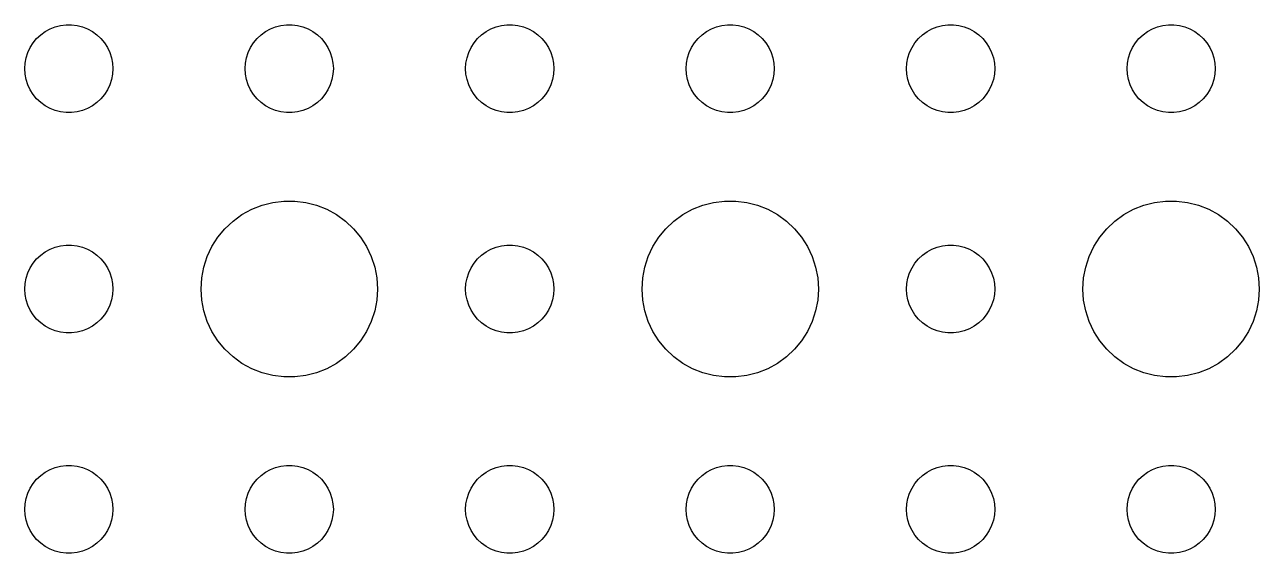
# Model space of a CAD drawing. Header units: metres. Extents: x -112 to 112, y -112 to 112.
# Drawn here: x -69 to -27, y -24 to -6 of the extents above; entities that cross this region are included whole.
import ezdxf

# ---------------------------------------------------------------- set-up
doc = ezdxf.new("R2010")
doc.units = ezdxf.units.M

msp = doc.modelspace()

# ---------------------------------------------------------------- linework, layer by layer
for p, q in [((-68.4561, -6.34422), (-68.3037, -6.23351)), ((-68.3037, -6.23351), (-68.1387, -6.14275)), ((-68.1387, -6.14275), (-67.9635, -6.07341)), ((-67.9635, -6.07341), (-67.7811, -6.02657)), ((-67.7811, -6.02657), (-67.5942, -6.00294)), ((-67.5942, -6.00294), (-67.4058, -6.00294)), ((-67.4058, -6.00294), (-67.2189, -6.02657)), ((-67.2189, -6.02657), (-67.0365, -6.07341)), ((-67.0365, -6.07341), (-66.8613, -6.14275)), ((-66.8613, -6.14275), (-66.6963, -6.23351)), ((-66.6963, -6.23351), (-66.5439, -6.34422)), ((-60.9561, -6.34422), (-60.8037, -6.23351)), ((-60.8037, -6.23351), (-60.6387, -6.14275)), ((-60.6387, -6.14275), (-60.4635, -6.07341)), ((-60.4635, -6.07341), (-60.2811, -6.02657)), ((-60.2811, -6.02657), (-60.0942, -6.00294)), ((-60.0942, -6.00294), (-59.9058, -6.00294)), ((-59.9058, -6.00294), (-59.7189, -6.02657)), ((-59.7189, -6.02657), (-59.5365, -6.07341)), ((-59.5365, -6.07341), (-59.3613, -6.14275)), ((-59.3613, -6.14275), (-59.1963, -6.23351)), ((-59.1963, -6.23351), (-59.0439, -6.34422)), ((-53.4561, -6.34422), (-53.3037, -6.23351)), ((-53.3037, -6.23351), (-53.1387, -6.14275)), ((-53.1387, -6.14275), (-52.9635, -6.07341)), ((-52.9635, -6.07341), (-52.7811, -6.02657)), ((-52.7811, -6.02657), (-52.5942, -6.00294)), ((-52.5942, -6.00294), (-52.4058, -6.00294)), ((-52.4058, -6.00294), (-52.2189, -6.02657)), ((-52.2189, -6.02657), (-52.0365, -6.07341)), ((-52.0365, -6.07341), (-51.8613, -6.14275)), ((-51.8613, -6.14275), (-51.6963, -6.23351)), ((-51.6963, -6.23351), (-51.5439, -6.34422)), ((-45.9561, -6.34422), (-45.8037, -6.23351)), ((-45.8037, -6.23351), (-45.6387, -6.14275)), ((-45.6387, -6.14275), (-45.4635, -6.07341)), ((-45.4635, -6.07341), (-45.2811, -6.02657)), ((-45.2811, -6.02657), (-45.0942, -6.00294)), ((-45.0942, -6.00294), (-44.9058, -6.00294)), ((-44.9058, -6.00294), (-44.7189, -6.02657)), ((-44.7189, -6.02657), (-44.5365, -6.07341)), ((-44.5365, -6.07341), (-44.3613, -6.14275)), ((-44.3613, -6.14275), (-44.1963, -6.23351)), ((-44.1963, -6.23351), (-44.0439, -6.34422)), ((-38.4561, -6.34422), (-38.3037, -6.23351)), ((-38.3037, -6.23351), (-38.1387, -6.14275)), ((-38.1387, -6.14275), (-37.9635, -6.07341)), ((-37.9635, -6.07341), (-37.7811, -6.02657)), ((-37.7811, -6.02657), (-37.5942, -6.00294)), ((-37.5942, -6.00294), (-37.4058, -6.00294)), ((-37.4058, -6.00294), (-37.2189, -6.02657)), ((-37.2189, -6.02657), (-37.0365, -6.07341)), ((-37.0365, -6.07341), (-36.8613, -6.14275)), ((-36.8613, -6.14275), (-36.6963, -6.23351)), ((-36.6963, -6.23351), (-36.5439, -6.34422)), ((-30.9561, -6.34422), (-30.8037, -6.23351)), ((-30.8037, -6.23351), (-30.6387, -6.14275)), ((-30.6387, -6.14275), (-30.4635, -6.07341)), ((-30.4635, -6.07341), (-30.2811, -6.02657)), ((-30.2811, -6.02657), (-30.0942, -6.00294)), ((-30.0942, -6.00294), (-29.9058, -6.00294)), ((-29.9058, -6.00294), (-29.7189, -6.02657)), ((-29.7189, -6.02657), (-29.5365, -6.07341)), ((-29.5365, -6.07341), (-29.3613, -6.14275)), ((-29.3613, -6.14275), (-29.1963, -6.23351)), ((-29.1963, -6.23351), (-29.0439, -6.34422)), ((-68.8145, -6.77736), (-68.7135, -6.61832)), ((-68.7135, -6.61832), (-68.5934, -6.47318)), ((-68.5934, -6.47318), (-68.4561, -6.34422)), ((-66.5439, -6.34422), (-66.4065, -6.47318)), ((-66.4065, -6.47318), (-66.2865, -6.61832)), ((-66.2865, -6.61832), (-66.1855, -6.77736)), ((-61.3145, -6.77736), (-61.2135, -6.61832)), ((-61.2135, -6.61832), (-61.0934, -6.47318)), ((-61.0934, -6.47318), (-60.9561, -6.34422)), ((-59.0439, -6.34422), (-58.9065, -6.47318)), ((-58.9065, -6.47318), (-58.7865, -6.61832)), ((-58.7865, -6.61832), (-58.6855, -6.77736)), ((-53.8145, -6.77736), (-53.7135, -6.61832)), ((-53.7135, -6.61832), (-53.5934, -6.47318)), ((-53.5934, -6.47318), (-53.4561, -6.34422)), ((-51.5439, -6.34422), (-51.4065, -6.47318)), ((-51.4065, -6.47318), (-51.2865, -6.61832)), ((-51.2865, -6.61832), (-51.1855, -6.77736)), ((-46.3145, -6.77736), (-46.2135, -6.61832)), ((-46.2135, -6.61832), (-46.0934, -6.47318)), ((-46.0934, -6.47318), (-45.9561, -6.34422)), ((-44.0439, -6.34422), (-43.9065, -6.47318)), ((-43.9065, -6.47318), (-43.7865, -6.61832)), ((-43.7865, -6.61832), (-43.6855, -6.77736)), ((-38.8145, -6.77736), (-38.7135, -6.61832)), ((-38.7135, -6.61832), (-38.5934, -6.47318)), ((-38.5934, -6.47318), (-38.4561, -6.34422)), ((-36.5439, -6.34422), (-36.4065, -6.47318)), ((-36.4065, -6.47318), (-36.2865, -6.61832)), ((-36.2865, -6.61832), (-36.1855, -6.77736)), ((-31.3145, -6.77736), (-31.2135, -6.61832)), ((-31.2135, -6.61832), (-31.0934, -6.47318)), ((-31.0934, -6.47318), (-30.9561, -6.34422)), ((-29.0439, -6.34422), (-28.9065, -6.47318)), ((-28.9065, -6.47318), (-28.7865, -6.61832)), ((-28.7865, -6.61832), (-28.6855, -6.77736)), ((-68.9882, -7.312), (-68.9529, -7.12695)), ((-68.9529, -7.12695), (-68.8947, -6.9478)), ((-68.8947, -6.9478), (-68.8145, -6.77736)), ((-66.1855, -6.77736), (-66.1053, -6.9478)), ((-66.1053, -6.9478), (-66.0471, -7.12695)), ((-66.0471, -7.12695), (-66.0118, -7.312)), ((-61.4882, -7.312), (-61.4529, -7.12695)), ((-61.4529, -7.12695), (-61.3947, -6.9478)), ((-61.3947, -6.9478), (-61.3145, -6.77736)), ((-58.6855, -6.77736), (-58.6053, -6.9478)), ((-58.6053, -6.9478), (-58.5471, -7.12695)), ((-58.5471, -7.12695), (-58.5118, -7.312)), ((-53.9882, -7.312), (-53.9529, -7.12695)), ((-53.9529, -7.12695), (-53.8947, -6.9478)), ((-53.8947, -6.9478), (-53.8145, -6.77736)), ((-51.1855, -6.77736), (-51.1053, -6.9478)), ((-51.1053, -6.9478), (-51.0471, -7.12695)), ((-51.0471, -7.12695), (-51.0118, -7.312)), ((-46.4882, -7.312), (-46.4529, -7.12695)), ((-46.4529, -7.12695), (-46.3947, -6.9478)), ((-46.3947, -6.9478), (-46.3145, -6.77736)), ((-43.6855, -6.77736), (-43.6053, -6.9478)), ((-43.6053, -6.9478), (-43.5471, -7.12695)), ((-43.5471, -7.12695), (-43.5118, -7.312)), ((-38.9882, -7.312), (-38.9529, -7.12695)), ((-38.9529, -7.12695), (-38.8947, -6.9478)), ((-38.8947, -6.9478), (-38.8145, -6.77736)), ((-36.1855, -6.77736), (-36.1053, -6.9478)), ((-36.1053, -6.9478), (-36.0471, -7.12695)), ((-36.0471, -7.12695), (-36.0118, -7.312)), ((-31.4882, -7.312), (-31.4529, -7.12695)), ((-31.4529, -7.12695), (-31.3947, -6.9478)), ((-31.3947, -6.9478), (-31.3145, -6.77736)), ((-28.6855, -6.77736), (-28.6053, -6.9478)), ((-28.6053, -6.9478), (-28.5471, -7.12695)), ((-28.5471, -7.12695), (-28.5118, -7.312)), ((-69, -7.5), (-68.9882, -7.312)), ((-68.9882, -7.68799), (-69, -7.5)), ((-66.0118, -7.312), (-66, -7.5)), ((-66, -7.5), (-66.0118, -7.68799)), ((-61.5, -7.5), (-61.4882, -7.312)), ((-61.4882, -7.68799), (-61.5, -7.5)), ((-58.5118, -7.312), (-58.5, -7.5)), ((-58.5, -7.5), (-58.5118, -7.68799)), ((-54, -7.5), (-53.9882, -7.312)), ((-53.9882, -7.68799), (-54, -7.5)), ((-51.0118, -7.312), (-51, -7.5)), ((-51, -7.5), (-51.0118, -7.68799)), ((-46.5, -7.5), (-46.4882, -7.312)), ((-46.4882, -7.68799), (-46.5, -7.5)), ((-43.5118, -7.312), (-43.5, -7.5)), ((-43.5, -7.5), (-43.5118, -7.68799)), ((-39, -7.5), (-38.9882, -7.312)), ((-38.9882, -7.68799), (-39, -7.5)), ((-36.0118, -7.312), (-36, -7.5)), ((-36, -7.5), (-36.0118, -7.68799)), ((-31.5, -7.5), (-31.4882, -7.312)), ((-31.4882, -7.68799), (-31.5, -7.5)), ((-28.5118, -7.312), (-28.5, -7.5)), ((-28.5, -7.5), (-28.5118, -7.68799)), ((-68.9529, -7.87303), (-68.9882, -7.68799)), ((-68.8947, -8.05219), (-68.9529, -7.87303)), ((-66.0471, -7.87303), (-66.1053, -8.05219)), ((-66.0118, -7.68799), (-66.0471, -7.87303)), ((-61.4529, -7.87303), (-61.4882, -7.68799)), ((-61.3947, -8.05219), (-61.4529, -7.87303)), ((-58.5471, -7.87303), (-58.6053, -8.05219)), ((-58.5118, -7.68799), (-58.5471, -7.87303)), ((-53.9529, -7.87303), (-53.9882, -7.68799)), ((-53.8947, -8.05219), (-53.9529, -7.87303)), ((-51.0471, -7.87303), (-51.1053, -8.05219)), ((-51.0118, -7.68799), (-51.0471, -7.87303)), ((-46.4529, -7.87303), (-46.4882, -7.68799)), ((-46.3947, -8.05219), (-46.4529, -7.87303)), ((-43.5471, -7.87303), (-43.6053, -8.05219)), ((-43.5118, -7.68799), (-43.5471, -7.87303)), ((-38.9529, -7.87303), (-38.9882, -7.68799)), ((-38.8947, -8.05219), (-38.9529, -7.87303)), ((-36.0471, -7.87303), (-36.1053, -8.05219)), ((-36.0118, -7.68799), (-36.0471, -7.87303)), ((-31.4529, -7.87303), (-31.4882, -7.68799)), ((-31.3947, -8.05219), (-31.4529, -7.87303)), ((-28.5471, -7.87303), (-28.6053, -8.05219)), ((-28.5118, -7.68799), (-28.5471, -7.87303)), ((-68.8145, -8.22263), (-68.8947, -8.05219)), ((-68.7135, -8.38167), (-68.8145, -8.22263)), ((-68.5934, -8.52681), (-68.7135, -8.38167)), ((-66.2865, -8.38167), (-66.4065, -8.52681)), ((-66.1855, -8.22263), (-66.2865, -8.38167)), ((-66.1053, -8.05219), (-66.1855, -8.22263)), ((-61.3145, -8.22263), (-61.3947, -8.05219)), ((-61.2135, -8.38167), (-61.3145, -8.22263)), ((-61.0934, -8.52681), (-61.2135, -8.38167)), ((-58.7865, -8.38167), (-58.9065, -8.52681)), ((-58.6855, -8.22263), (-58.7865, -8.38167)), ((-58.6053, -8.05219), (-58.6855, -8.22263)), ((-53.8145, -8.22263), (-53.8947, -8.05219)), ((-53.7135, -8.38167), (-53.8145, -8.22263)), ((-53.5934, -8.52681), (-53.7135, -8.38167)), ((-51.2865, -8.38167), (-51.4065, -8.52681)), ((-51.1855, -8.22263), (-51.2865, -8.38167)), ((-51.1053, -8.05219), (-51.1855, -8.22263)), ((-46.3145, -8.22263), (-46.3947, -8.05219)), ((-46.2135, -8.38167), (-46.3145, -8.22263)), ((-46.0934, -8.52681), (-46.2135, -8.38167)), ((-43.7865, -8.38167), (-43.9065, -8.52681)), ((-43.6855, -8.22263), (-43.7865, -8.38167)), ((-43.6053, -8.05219), (-43.6855, -8.22263)), ((-38.8145, -8.22263), (-38.8947, -8.05219)), ((-38.7135, -8.38167), (-38.8145, -8.22263)), ((-38.5934, -8.52681), (-38.7135, -8.38167)), ((-36.2865, -8.38167), (-36.4065, -8.52681)), ((-36.1855, -8.22263), (-36.2865, -8.38167)), ((-36.1053, -8.05219), (-36.1855, -8.22263)), ((-31.3145, -8.22263), (-31.3947, -8.05219)), ((-31.2135, -8.38167), (-31.3145, -8.22263)), ((-31.0934, -8.52681), (-31.2135, -8.38167)), ((-28.7865, -8.38167), (-28.9065, -8.52681)), ((-28.6855, -8.22263), (-28.7865, -8.38167)), ((-28.6053, -8.05219), (-28.6855, -8.22263)), ((-68.4561, -8.65576), (-68.5934, -8.52681)), ((-68.3037, -8.76648), (-68.4561, -8.65576)), ((-68.1387, -8.85724), (-68.3037, -8.76648)), ((-66.6963, -8.76648), (-66.8613, -8.85724)), ((-66.5439, -8.65576), (-66.6963, -8.76648)), ((-66.4065, -8.52681), (-66.5439, -8.65576)), ((-60.9561, -8.65576), (-61.0934, -8.52681)), ((-60.8037, -8.76648), (-60.9561, -8.65576)), ((-60.6387, -8.85724), (-60.8037, -8.76648)), ((-59.1963, -8.76648), (-59.3613, -8.85724)), ((-59.0439, -8.65576), (-59.1963, -8.76648)), ((-58.9065, -8.52681), (-59.0439, -8.65576)), ((-53.4561, -8.65576), (-53.5934, -8.52681)), ((-53.3037, -8.76648), (-53.4561, -8.65576)), ((-53.1387, -8.85724), (-53.3037, -8.76648)), ((-51.6963, -8.76648), (-51.8613, -8.85724)), ((-51.5439, -8.65576), (-51.6963, -8.76648)), ((-51.4065, -8.52681), (-51.5439, -8.65576)), ((-45.9561, -8.65576), (-46.0934, -8.52681)), ((-45.8037, -8.76648), (-45.9561, -8.65576)), ((-45.6387, -8.85724), (-45.8037, -8.76648)), ((-44.1963, -8.76648), (-44.3613, -8.85724)), ((-44.0439, -8.65576), (-44.1963, -8.76648)), ((-43.9065, -8.52681), (-44.0439, -8.65576)), ((-38.4561, -8.65576), (-38.5934, -8.52681)), ((-38.3037, -8.76648), (-38.4561, -8.65576)), ((-38.1387, -8.85724), (-38.3037, -8.76648)), ((-36.6963, -8.76648), (-36.8613, -8.85724)), ((-36.5439, -8.65576), (-36.6963, -8.76648)), ((-36.4065, -8.52681), (-36.5439, -8.65576)), ((-30.9561, -8.65576), (-31.0934, -8.52681)), ((-30.8037, -8.76648), (-30.9561, -8.65576)), ((-30.6387, -8.85724), (-30.8037, -8.76648)), ((-29.1963, -8.76648), (-29.3613, -8.85724)), ((-29.0439, -8.65576), (-29.1963, -8.76648)), ((-28.9065, -8.52681), (-29.0439, -8.65576)), ((-67.9635, -8.92657), (-68.1387, -8.85724)), ((-67.7811, -8.97342), (-67.9635, -8.92657)), ((-67.5942, -8.99704), (-67.7811, -8.97342)), ((-67.4058, -8.99704), (-67.5942, -8.99704)), ((-67.2189, -8.97342), (-67.4058, -8.99704)), ((-67.0365, -8.92657), (-67.2189, -8.97342)), ((-66.8613, -8.85724), (-67.0365, -8.92657)), ((-60.4635, -8.92657), (-60.6387, -8.85724)), ((-60.2811, -8.97342), (-60.4635, -8.92657)), ((-60.0942, -8.99704), (-60.2811, -8.97342)), ((-59.9058, -8.99704), (-60.0942, -8.99704)), ((-59.7189, -8.97342), (-59.9058, -8.99704)), ((-59.5365, -8.92657), (-59.7189, -8.97342)), ((-59.3613, -8.85724), (-59.5365, -8.92657)), ((-52.9635, -8.92657), (-53.1387, -8.85724)), ((-52.7811, -8.97342), (-52.9635, -8.92657)), ((-52.5942, -8.99704), (-52.7811, -8.97342)), ((-52.4058, -8.99704), (-52.5942, -8.99704)), ((-52.2189, -8.97342), (-52.4058, -8.99704)), ((-52.0365, -8.92657), (-52.2189, -8.97342)), ((-51.8613, -8.85724), (-52.0365, -8.92657)), ((-45.4635, -8.92657), (-45.6387, -8.85724)), ((-45.2811, -8.97342), (-45.4635, -8.92657)), ((-45.0942, -8.99704), (-45.2811, -8.97342)), ((-44.9058, -8.99704), (-45.0942, -8.99704)), ((-44.7189, -8.97342), (-44.9058, -8.99704)), ((-44.5365, -8.92657), (-44.7189, -8.97342)), ((-44.3613, -8.85724), (-44.5365, -8.92657)), ((-37.9635, -8.92657), (-38.1387, -8.85724)), ((-37.7811, -8.97342), (-37.9635, -8.92657)), ((-37.5942, -8.99704), (-37.7811, -8.97342)), ((-37.4058, -8.99704), (-37.5942, -8.99704)), ((-37.2189, -8.97342), (-37.4058, -8.99704)), ((-37.0365, -8.92657), (-37.2189, -8.97342)), ((-36.8613, -8.85724), (-37.0365, -8.92657)), ((-30.4635, -8.92657), (-30.6387, -8.85724)), ((-30.2811, -8.97342), (-30.4635, -8.92657)), ((-30.0942, -8.99704), (-30.2811, -8.97342)), ((-29.9058, -8.99704), (-30.0942, -8.99704)), ((-29.7189, -8.97342), (-29.9058, -8.99704)), ((-29.5365, -8.92657), (-29.7189, -8.97342)), ((-29.3613, -8.85724), (-29.5365, -8.92657)), ((-61.2773, -12.2855), (-60.927, -12.1468)), ((-60.927, -12.1468), (-60.5621, -12.0531)), ((-60.5621, -12.0531), (-60.1884, -12.0059)), ((-60.1884, -12.0059), (-59.8116, -12.0059)), ((-59.8116, -12.0059), (-59.4379, -12.0531)), ((-59.4379, -12.0531), (-59.0729, -12.1468)), ((-59.0729, -12.1468), (-58.7227, -12.2855)), ((-46.2773, -12.2855), (-45.927, -12.1468)), ((-45.927, -12.1468), (-45.5621, -12.0531)), ((-45.5621, -12.0531), (-45.1884, -12.0059)), ((-45.1884, -12.0059), (-44.8116, -12.0059)), ((-44.8116, -12.0059), (-44.4379, -12.0531)), ((-44.4379, -12.0531), (-44.0729, -12.1468)), ((-44.0729, -12.1468), (-43.7227, -12.2855)), ((-31.2773, -12.2855), (-30.927, -12.1468)), ((-30.927, -12.1468), (-30.5621, -12.0531)), ((-30.5621, -12.0531), (-30.1884, -12.0059)), ((-30.1884, -12.0059), (-29.8116, -12.0059)), ((-29.8116, -12.0059), (-29.4379, -12.0531)), ((-29.4379, -12.0531), (-29.0729, -12.1468)), ((-29.0729, -12.1468), (-28.7227, -12.2855)), ((-61.9123, -12.6884), (-61.6075, -12.467)), ((-61.6075, -12.467), (-61.2773, -12.2855)), ((-58.7227, -12.2855), (-58.3925, -12.467)), ((-58.3925, -12.467), (-58.0877, -12.6884)), ((-46.9123, -12.6884), (-46.6075, -12.467)), ((-46.6075, -12.467), (-46.2773, -12.2855)), ((-43.7227, -12.2855), (-43.3925, -12.467)), ((-43.3925, -12.467), (-43.0877, -12.6884)), ((-31.9123, -12.6884), (-31.6075, -12.467)), ((-31.6075, -12.467), (-31.2773, -12.2855)), ((-28.7227, -12.2855), (-28.3925, -12.467)), ((-28.3925, -12.467), (-28.0877, -12.6884)), ((-62.427, -13.2366), (-62.1869, -12.9464)), ((-62.1869, -12.9464), (-61.9123, -12.6884)), ((-58.0877, -12.6884), (-57.8131, -12.9464)), ((-57.8131, -12.9464), (-57.5729, -13.2366)), ((-47.427, -13.2366), (-47.1869, -12.9464)), ((-47.1869, -12.9464), (-46.9123, -12.6884)), ((-43.0877, -12.6884), (-42.8131, -12.9464)), ((-42.8131, -12.9464), (-42.5729, -13.2366)), ((-32.427, -13.2366), (-32.1869, -12.9464)), ((-32.1869, -12.9464), (-31.9123, -12.6884)), ((-28.0877, -12.6884), (-27.8131, -12.9464)), ((-27.8131, -12.9464), (-27.5729, -13.2366)), ((-62.6289, -13.5547), (-62.427, -13.2366)), ((-57.5729, -13.2366), (-57.3711, -13.5547)), ((-47.6289, -13.5547), (-47.427, -13.2366)), ((-42.5729, -13.2366), (-42.3711, -13.5547)), ((-32.6289, -13.5547), (-32.427, -13.2366)), ((-27.5729, -13.2366), (-27.3711, -13.5547)), ((-68.5934, -13.9732), (-68.4561, -13.8442)), ((-68.4561, -13.8442), (-68.3037, -13.7335)), ((-68.3037, -13.7335), (-68.1387, -13.6427)), ((-68.1387, -13.6427), (-67.9635, -13.5734)), ((-67.9635, -13.5734), (-67.7811, -13.5266)), ((-67.7811, -13.5266), (-67.5942, -13.5029)), ((-67.5942, -13.5029), (-67.4058, -13.5029)), ((-67.4058, -13.5029), (-67.2189, -13.5266)), ((-67.2189, -13.5266), (-67.0365, -13.5734)), ((-67.0365, -13.5734), (-66.8613, -13.6427)), ((-66.8613, -13.6427), (-66.6963, -13.7335)), ((-66.6963, -13.7335), (-66.5439, -13.8442)), ((-66.5439, -13.8442), (-66.4065, -13.9732)), ((-62.7893, -13.8956), (-62.6289, -13.5547)), ((-57.3711, -13.5547), (-57.2107, -13.8956)), ((-53.5934, -13.9732), (-53.4561, -13.8442)), ((-53.4561, -13.8442), (-53.3037, -13.7335)), ((-53.3037, -13.7335), (-53.1387, -13.6427)), ((-53.1387, -13.6427), (-52.9635, -13.5734)), ((-52.9635, -13.5734), (-52.7811, -13.5266)), ((-52.7811, -13.5266), (-52.5942, -13.5029)), ((-52.5942, -13.5029), (-52.4058, -13.5029)), ((-52.4058, -13.5029), (-52.2189, -13.5266)), ((-52.2189, -13.5266), (-52.0365, -13.5734)), ((-52.0365, -13.5734), (-51.8613, -13.6427)), ((-51.8613, -13.6427), (-51.6963, -13.7335)), ((-51.6963, -13.7335), (-51.5439, -13.8442)), ((-51.5439, -13.8442), (-51.4065, -13.9732)), ((-47.7893, -13.8956), (-47.6289, -13.5547)), ((-42.3711, -13.5547), (-42.2107, -13.8956)), ((-38.5934, -13.9732), (-38.4561, -13.8442)), ((-38.4561, -13.8442), (-38.3037, -13.7335)), ((-38.3037, -13.7335), (-38.1387, -13.6427)), ((-38.1387, -13.6427), (-37.9635, -13.5734)), ((-37.9635, -13.5734), (-37.7811, -13.5266)), ((-37.7811, -13.5266), (-37.5942, -13.5029)), ((-37.5942, -13.5029), (-37.4058, -13.5029)), ((-37.4058, -13.5029), (-37.2189, -13.5266)), ((-37.2189, -13.5266), (-37.0365, -13.5734)), ((-37.0365, -13.5734), (-36.8613, -13.6427)), ((-36.8613, -13.6427), (-36.6963, -13.7335)), ((-36.6963, -13.7335), (-36.5439, -13.8442)), ((-36.5439, -13.8442), (-36.4065, -13.9732)), ((-32.7893, -13.8956), (-32.6289, -13.5547)), ((-27.3711, -13.5547), (-27.2107, -13.8956)), ((-68.8947, -14.4478), (-68.8145, -14.2774)), ((-68.8145, -14.2774), (-68.7135, -14.1183)), ((-68.7135, -14.1183), (-68.5934, -13.9732)), ((-66.4065, -13.9732), (-66.2865, -14.1183)), ((-66.2865, -14.1183), (-66.1855, -14.2774)), ((-66.1855, -14.2774), (-66.1053, -14.4478)), ((-62.9763, -14.624), (-62.9057, -14.2539)), ((-62.9057, -14.2539), (-62.7893, -13.8956)), ((-57.2107, -13.8956), (-57.0942, -14.2539)), ((-57.0942, -14.2539), (-57.0237, -14.624)), ((-53.8947, -14.4478), (-53.8145, -14.2774)), ((-53.8145, -14.2774), (-53.7135, -14.1183)), ((-53.7135, -14.1183), (-53.5934, -13.9732)), ((-51.4065, -13.9732), (-51.2865, -14.1183)), ((-51.2865, -14.1183), (-51.1855, -14.2774)), ((-51.1855, -14.2774), (-51.1053, -14.4478)), ((-47.9763, -14.624), (-47.9057, -14.2539)), ((-47.9057, -14.2539), (-47.7893, -13.8956)), ((-42.2107, -13.8956), (-42.0942, -14.2539)), ((-42.0942, -14.2539), (-42.0237, -14.624)), ((-38.8947, -14.4478), (-38.8145, -14.2774)), ((-38.8145, -14.2774), (-38.7135, -14.1183)), ((-38.7135, -14.1183), (-38.5934, -13.9732)), ((-36.4065, -13.9732), (-36.2865, -14.1183)), ((-36.2865, -14.1183), (-36.1855, -14.2774)), ((-36.1855, -14.2774), (-36.1053, -14.4478)), ((-32.9763, -14.624), (-32.9057, -14.2539)), ((-32.9057, -14.2539), (-32.7893, -13.8956)), ((-27.2107, -13.8956), (-27.0942, -14.2539)), ((-27.0942, -14.2539), (-27.0237, -14.624)), ((-68.9882, -14.812), (-68.9529, -14.627)), ((-68.9529, -14.627), (-68.8947, -14.4478)), ((-66.1053, -14.4478), (-66.0471, -14.627)), ((-66.0471, -14.627), (-66.0118, -14.812)), ((-63, -15), (-62.9763, -14.624)), ((-57.0237, -14.624), (-57, -15)), ((-53.9882, -14.812), (-53.9529, -14.627)), ((-53.9529, -14.627), (-53.8947, -14.4478)), ((-51.1053, -14.4478), (-51.0471, -14.627)), ((-51.0471, -14.627), (-51.0118, -14.812)), ((-48, -15), (-47.9763, -14.624)), ((-42.0237, -14.624), (-42, -15)), ((-38.9882, -14.812), (-38.9529, -14.627)), ((-38.9529, -14.627), (-38.8947, -14.4478)), ((-36.1053, -14.4478), (-36.0471, -14.627)), ((-36.0471, -14.627), (-36.0118, -14.812)), ((-33, -15), (-32.9763, -14.624)), ((-27.0237, -14.624), (-27, -15)), ((-69, -15), (-68.9882, -14.812)), ((-68.9882, -15.188), (-69, -15)), ((-66.0118, -14.812), (-66, -15)), ((-66, -15), (-66.0118, -15.188)), ((-62.9763, -15.376), (-63, -15)), ((-57, -15), (-57.0237, -15.376)), ((-54, -15), (-53.9882, -14.812)), ((-53.9882, -15.188), (-54, -15)), ((-51.0118, -14.812), (-51, -15)), ((-51, -15), (-51.0118, -15.188)), ((-47.9763, -15.376), (-48, -15)), ((-42, -15), (-42.0237, -15.376)), ((-39, -15), (-38.9882, -14.812)), ((-38.9882, -15.188), (-39, -15)), ((-36.0118, -14.812), (-36, -15)), ((-36, -15), (-36.0118, -15.188)), ((-32.9763, -15.376), (-33, -15)), ((-27, -15), (-27.0237, -15.376)), ((-68.9529, -15.373), (-68.9882, -15.188)), ((-68.8947, -15.5522), (-68.9529, -15.373)), ((-66.0471, -15.373), (-66.1053, -15.5522)), ((-66.0118, -15.188), (-66.0471, -15.373)), ((-62.9057, -15.7461), (-62.9763, -15.376)), ((-57.0237, -15.376), (-57.0942, -15.7461)), ((-53.9529, -15.373), (-53.9882, -15.188)), ((-53.8947, -15.5522), (-53.9529, -15.373)), ((-51.0471, -15.373), (-51.1053, -15.5522)), ((-51.0118, -15.188), (-51.0471, -15.373)), ((-47.9057, -15.7461), (-47.9763, -15.376)), ((-42.0237, -15.376), (-42.0942, -15.7461)), ((-38.9529, -15.373), (-38.9882, -15.188)), ((-38.8947, -15.5522), (-38.9529, -15.373)), ((-36.0471, -15.373), (-36.1053, -15.5522)), ((-36.0118, -15.188), (-36.0471, -15.373)), ((-32.9057, -15.7461), (-32.9763, -15.376)), ((-27.0237, -15.376), (-27.0942, -15.7461)), ((-68.8145, -15.7226), (-68.8947, -15.5522)), ((-68.7135, -15.8817), (-68.8145, -15.7226)), ((-68.5934, -16.0268), (-68.7135, -15.8817)), ((-66.2865, -15.8817), (-66.4065, -16.0268)), ((-66.1855, -15.7226), (-66.2865, -15.8817)), ((-66.1053, -15.5522), (-66.1855, -15.7226)), ((-62.7893, -16.1044), (-62.9057, -15.7461)), ((-57.0942, -15.7461), (-57.2107, -16.1044)), ((-53.8145, -15.7226), (-53.8947, -15.5522)), ((-53.7135, -15.8817), (-53.8145, -15.7226)), ((-53.5934, -16.0268), (-53.7135, -15.8817)), ((-51.2865, -15.8817), (-51.4065, -16.0268)), ((-51.1855, -15.7226), (-51.2865, -15.8817)), ((-51.1053, -15.5522), (-51.1855, -15.7226)), ((-47.7893, -16.1044), (-47.9057, -15.7461)), ((-42.0942, -15.7461), (-42.2107, -16.1044)), ((-38.8145, -15.7226), (-38.8947, -15.5522)), ((-38.7135, -15.8817), (-38.8145, -15.7226)), ((-38.5934, -16.0268), (-38.7135, -15.8817)), ((-36.2865, -15.8817), (-36.4065, -16.0268)), ((-36.1855, -15.7226), (-36.2865, -15.8817)), ((-36.1053, -15.5522), (-36.1855, -15.7226)), ((-32.7893, -16.1044), (-32.9057, -15.7461)), ((-27.0942, -15.7461), (-27.2107, -16.1044)), ((-68.4561, -16.1558), (-68.5934, -16.0268)), ((-68.3037, -16.2665), (-68.4561, -16.1558)), ((-68.1387, -16.3572), (-68.3037, -16.2665)), ((-67.9635, -16.4266), (-68.1387, -16.3572)), ((-66.8613, -16.3572), (-67.0365, -16.4266)), ((-66.6963, -16.2665), (-66.8613, -16.3572)), ((-66.5439, -16.1558), (-66.6963, -16.2665)), ((-66.4065, -16.0268), (-66.5439, -16.1558)), ((-62.6289, -16.4453), (-62.7893, -16.1044)), ((-57.2107, -16.1044), (-57.3711, -16.4453)), ((-53.4561, -16.1558), (-53.5934, -16.0268)), ((-53.3037, -16.2665), (-53.4561, -16.1558)), ((-53.1387, -16.3572), (-53.3037, -16.2665)), ((-52.9635, -16.4266), (-53.1387, -16.3572)), ((-51.8613, -16.3572), (-52.0365, -16.4266)), ((-51.6963, -16.2665), (-51.8613, -16.3572)), ((-51.5439, -16.1558), (-51.6963, -16.2665)), ((-51.4065, -16.0268), (-51.5439, -16.1558)), ((-47.6289, -16.4453), (-47.7893, -16.1044)), ((-42.2107, -16.1044), (-42.3711, -16.4453)), ((-38.4561, -16.1558), (-38.5934, -16.0268)), ((-38.3037, -16.2665), (-38.4561, -16.1558)), ((-38.1387, -16.3572), (-38.3037, -16.2665)), ((-37.9635, -16.4266), (-38.1387, -16.3572)), ((-36.8613, -16.3572), (-37.0365, -16.4266)), ((-36.6963, -16.2665), (-36.8613, -16.3572)), ((-36.5439, -16.1558), (-36.6963, -16.2665)), ((-36.4065, -16.0268), (-36.5439, -16.1558)), ((-32.6289, -16.4453), (-32.7893, -16.1044)), ((-27.2107, -16.1044), (-27.3711, -16.4453)), ((-67.7811, -16.4734), (-67.9635, -16.4266)), ((-67.5942, -16.497), (-67.7811, -16.4734)), ((-67.4058, -16.497), (-67.5942, -16.497)), ((-67.2189, -16.4734), (-67.4058, -16.497)), ((-67.0365, -16.4266), (-67.2189, -16.4734)), ((-62.427, -16.7634), (-62.6289, -16.4453)), ((-62.1869, -17.0536), (-62.427, -16.7634)), ((-57.5729, -16.7634), (-57.8131, -17.0536)), ((-57.3711, -16.4453), (-57.5729, -16.7634)), ((-52.7811, -16.4734), (-52.9635, -16.4266)), ((-52.5942, -16.497), (-52.7811, -16.4734)), ((-52.4058, -16.497), (-52.5942, -16.497)), ((-52.2189, -16.4734), (-52.4058, -16.497)), ((-52.0365, -16.4266), (-52.2189, -16.4734)), ((-47.427, -16.7634), (-47.6289, -16.4453)), ((-47.1869, -17.0536), (-47.427, -16.7634)), ((-42.5729, -16.7634), (-42.8131, -17.0536)), ((-42.3711, -16.4453), (-42.5729, -16.7634)), ((-37.7811, -16.4734), (-37.9635, -16.4266)), ((-37.5942, -16.497), (-37.7811, -16.4734)), ((-37.4058, -16.497), (-37.5942, -16.497)), ((-37.2189, -16.4734), (-37.4058, -16.497)), ((-37.0365, -16.4266), (-37.2189, -16.4734)), ((-32.427, -16.7634), (-32.6289, -16.4453)), ((-32.1869, -17.0536), (-32.427, -16.7634)), ((-27.5729, -16.7634), (-27.8131, -17.0536)), ((-27.3711, -16.4453), (-27.5729, -16.7634)), ((-61.9123, -17.3115), (-62.1869, -17.0536)), ((-57.8131, -17.0536), (-58.0877, -17.3115)), ((-46.9123, -17.3115), (-47.1869, -17.0536)), ((-42.8131, -17.0536), (-43.0877, -17.3115)), ((-31.9123, -17.3115), (-32.1869, -17.0536)), ((-27.8131, -17.0536), (-28.0877, -17.3115)), ((-61.6075, -17.533), (-61.9123, -17.3115)), ((-61.2773, -17.7145), (-61.6075, -17.533)), ((-58.3925, -17.533), (-58.7227, -17.7145)), ((-58.0877, -17.3115), (-58.3925, -17.533)), ((-46.6075, -17.533), (-46.9123, -17.3115)), ((-46.2773, -17.7145), (-46.6075, -17.533)), ((-43.3925, -17.533), (-43.7227, -17.7145)), ((-43.0877, -17.3115), (-43.3925, -17.533)), ((-31.6075, -17.533), (-31.9123, -17.3115)), ((-31.2773, -17.7145), (-31.6075, -17.533)), ((-28.3925, -17.533), (-28.7227, -17.7145)), ((-28.0877, -17.3115), (-28.3925, -17.533)), ((-60.927, -17.8532), (-61.2773, -17.7145)), ((-60.5621, -17.9469), (-60.927, -17.8532)), ((-60.1884, -17.9941), (-60.5621, -17.9469)), ((-59.8116, -17.9941), (-60.1884, -17.9941)), ((-59.4379, -17.9469), (-59.8116, -17.9941)), ((-59.0729, -17.8532), (-59.4379, -17.9469)), ((-58.7227, -17.7145), (-59.0729, -17.8532)), ((-45.927, -17.8532), (-46.2773, -17.7145)), ((-45.5621, -17.9469), (-45.927, -17.8532)), ((-45.1884, -17.9941), (-45.5621, -17.9469)), ((-44.8116, -17.9941), (-45.1884, -17.9941)), ((-44.4379, -17.9469), (-44.8116, -17.9941)), ((-44.0729, -17.8532), (-44.4379, -17.9469)), ((-43.7227, -17.7145), (-44.0729, -17.8532)), ((-30.927, -17.8532), (-31.2773, -17.7145)), ((-30.5621, -17.9469), (-30.927, -17.8532)), ((-30.1884, -17.9941), (-30.5621, -17.9469)), ((-29.8116, -17.9941), (-30.1884, -17.9941)), ((-29.4379, -17.9469), (-29.8116, -17.9941)), ((-29.0729, -17.8532), (-29.4379, -17.9469)), ((-28.7227, -17.7145), (-29.0729, -17.8532)), ((-68.5934, -21.4732), (-68.4561, -21.3442)), ((-68.4561, -21.3442), (-68.3037, -21.2335)), ((-68.3037, -21.2335), (-68.1387, -21.1427)), ((-68.1387, -21.1427), (-67.9635, -21.0734)), ((-67.9635, -21.0734), (-67.7811, -21.0266)), ((-67.7811, -21.0266), (-67.5942, -21.003)), ((-67.5942, -21.003), (-67.4058, -21.003)), ((-67.4058, -21.003), (-67.2189, -21.0266)), ((-67.2189, -21.0266), (-67.0365, -21.0734)), ((-67.0365, -21.0734), (-66.8613, -21.1427)), ((-66.8613, -21.1427), (-66.6963, -21.2335)), ((-66.6963, -21.2335), (-66.5439, -21.3442)), ((-66.5439, -21.3442), (-66.4065, -21.4732)), ((-61.0934, -21.4732), (-60.9561, -21.3442)), ((-60.9561, -21.3442), (-60.8037, -21.2335)), ((-60.8037, -21.2335), (-60.6387, -21.1427)), ((-60.6387, -21.1427), (-60.4635, -21.0734)), ((-60.4635, -21.0734), (-60.2811, -21.0266)), ((-60.2811, -21.0266), (-60.0942, -21.003)), ((-60.0942, -21.003), (-59.9058, -21.003)), ((-59.9058, -21.003), (-59.7189, -21.0266)), ((-59.7189, -21.0266), (-59.5365, -21.0734)), ((-59.5365, -21.0734), (-59.3613, -21.1427)), ((-59.3613, -21.1427), (-59.1963, -21.2335)), ((-59.1963, -21.2335), (-59.0439, -21.3442)), ((-59.0439, -21.3442), (-58.9065, -21.4732)), ((-53.5934, -21.4732), (-53.4561, -21.3442)), ((-53.4561, -21.3442), (-53.3037, -21.2335)), ((-53.3037, -21.2335), (-53.1387, -21.1427)), ((-53.1387, -21.1427), (-52.9635, -21.0734)), ((-52.9635, -21.0734), (-52.7811, -21.0266)), ((-52.7811, -21.0266), (-52.5942, -21.003)), ((-52.5942, -21.003), (-52.4058, -21.003)), ((-52.4058, -21.003), (-52.2189, -21.0266)), ((-52.2189, -21.0266), (-52.0365, -21.0734)), ((-52.0365, -21.0734), (-51.8613, -21.1427)), ((-51.8613, -21.1427), (-51.6963, -21.2335)), ((-51.6963, -21.2335), (-51.5439, -21.3442)), ((-51.5439, -21.3442), (-51.4065, -21.4732)), ((-46.0934, -21.4732), (-45.9561, -21.3442)), ((-45.9561, -21.3442), (-45.8037, -21.2335)), ((-45.8037, -21.2335), (-45.6387, -21.1427)), ((-45.6387, -21.1427), (-45.4635, -21.0734)), ((-45.4635, -21.0734), (-45.2811, -21.0266)), ((-45.2811, -21.0266), (-45.0942, -21.003)), ((-45.0942, -21.003), (-44.9058, -21.003)), ((-44.9058, -21.003), (-44.7189, -21.0266)), ((-44.7189, -21.0266), (-44.5365, -21.0734)), ((-44.5365, -21.0734), (-44.3613, -21.1427)), ((-44.3613, -21.1427), (-44.1963, -21.2335)), ((-44.1963, -21.2335), (-44.0439, -21.3442)), ((-44.0439, -21.3442), (-43.9065, -21.4732)), ((-38.5934, -21.4732), (-38.4561, -21.3442)), ((-38.4561, -21.3442), (-38.3037, -21.2335)), ((-38.3037, -21.2335), (-38.1387, -21.1427)), ((-38.1387, -21.1427), (-37.9635, -21.0734)), ((-37.9635, -21.0734), (-37.7811, -21.0266)), ((-37.7811, -21.0266), (-37.5942, -21.003)), ((-37.5942, -21.003), (-37.4058, -21.003)), ((-37.4058, -21.003), (-37.2189, -21.0266)), ((-37.2189, -21.0266), (-37.0365, -21.0734)), ((-37.0365, -21.0734), (-36.8613, -21.1427)), ((-36.8613, -21.1427), (-36.6963, -21.2335)), ((-36.6963, -21.2335), (-36.5439, -21.3442)), ((-36.5439, -21.3442), (-36.4065, -21.4732)), ((-31.0934, -21.4732), (-30.9561, -21.3442)), ((-30.9561, -21.3442), (-30.8037, -21.2335)), ((-30.8037, -21.2335), (-30.6387, -21.1427)), ((-30.6387, -21.1427), (-30.4635, -21.0734)), ((-30.4635, -21.0734), (-30.2811, -21.0266)), ((-30.2811, -21.0266), (-30.0942, -21.003)), ((-30.0942, -21.003), (-29.9058, -21.003)), ((-29.9058, -21.003), (-29.7189, -21.0266)), ((-29.7189, -21.0266), (-29.5365, -21.0734)), ((-29.5365, -21.0734), (-29.3613, -21.1427)), ((-29.3613, -21.1427), (-29.1963, -21.2335)), ((-29.1963, -21.2335), (-29.0439, -21.3442)), ((-29.0439, -21.3442), (-28.9065, -21.4732)), ((-68.8947, -21.9478), (-68.8145, -21.7774)), ((-68.8145, -21.7774), (-68.7135, -21.6183)), ((-68.7135, -21.6183), (-68.5934, -21.4732)), ((-66.4065, -21.4732), (-66.2865, -21.6183)), ((-66.2865, -21.6183), (-66.1855, -21.7774)), ((-66.1855, -21.7774), (-66.1053, -21.9478)), ((-61.3947, -21.9478), (-61.3145, -21.7774)), ((-61.3145, -21.7774), (-61.2135, -21.6183)), ((-61.2135, -21.6183), (-61.0934, -21.4732)), ((-58.9065, -21.4732), (-58.7865, -21.6183)), ((-58.7865, -21.6183), (-58.6855, -21.7774)), ((-58.6855, -21.7774), (-58.6053, -21.9478)), ((-53.8947, -21.9478), (-53.8145, -21.7774)), ((-53.8145, -21.7774), (-53.7135, -21.6183)), ((-53.7135, -21.6183), (-53.5934, -21.4732)), ((-51.4065, -21.4732), (-51.2865, -21.6183)), ((-51.2865, -21.6183), (-51.1855, -21.7774)), ((-51.1855, -21.7774), (-51.1053, -21.9478)), ((-46.3947, -21.9478), (-46.3145, -21.7774)), ((-46.3145, -21.7774), (-46.2135, -21.6183)), ((-46.2135, -21.6183), (-46.0934, -21.4732)), ((-43.9065, -21.4732), (-43.7865, -21.6183)), ((-43.7865, -21.6183), (-43.6855, -21.7774)), ((-43.6855, -21.7774), (-43.6053, -21.9478)), ((-38.8947, -21.9478), (-38.8145, -21.7774)), ((-38.8145, -21.7774), (-38.7135, -21.6183)), ((-38.7135, -21.6183), (-38.5934, -21.4732)), ((-36.4065, -21.4732), (-36.2865, -21.6183)), ((-36.2865, -21.6183), (-36.1855, -21.7774)), ((-36.1855, -21.7774), (-36.1053, -21.9478)), ((-31.3947, -21.9478), (-31.3145, -21.7774)), ((-31.3145, -21.7774), (-31.2135, -21.6183)), ((-31.2135, -21.6183), (-31.0934, -21.4732)), ((-28.9065, -21.4732), (-28.7865, -21.6183)), ((-28.7865, -21.6183), (-28.6855, -21.7774)), ((-28.6855, -21.7774), (-28.6053, -21.9478)), ((-68.9882, -22.312), (-68.9529, -22.127)), ((-68.9529, -22.127), (-68.8947, -21.9478)), ((-66.1053, -21.9478), (-66.0471, -22.127)), ((-66.0471, -22.127), (-66.0118, -22.312)), ((-61.4882, -22.312), (-61.4529, -22.127)), ((-61.4529, -22.127), (-61.3947, -21.9478)), ((-58.6053, -21.9478), (-58.5471, -22.127)), ((-58.5471, -22.127), (-58.5118, -22.312)), ((-53.9882, -22.312), (-53.9529, -22.127)), ((-53.9529, -22.127), (-53.8947, -21.9478)), ((-51.1053, -21.9478), (-51.0471, -22.127)), ((-51.0471, -22.127), (-51.0118, -22.312)), ((-46.4882, -22.312), (-46.4529, -22.127)), ((-46.4529, -22.127), (-46.3947, -21.9478)), ((-43.6053, -21.9478), (-43.5471, -22.127)), ((-43.5471, -22.127), (-43.5118, -22.312)), ((-38.9882, -22.312), (-38.9529, -22.127)), ((-38.9529, -22.127), (-38.8947, -21.9478)), ((-36.1053, -21.9478), (-36.0471, -22.127)), ((-36.0471, -22.127), (-36.0118, -22.312)), ((-31.4882, -22.312), (-31.4529, -22.127)), ((-31.4529, -22.127), (-31.3947, -21.9478)), ((-28.6053, -21.9478), (-28.5471, -22.127)), ((-28.5471, -22.127), (-28.5118, -22.312)), ((-69, -22.5), (-68.9882, -22.312)), ((-68.9882, -22.688), (-69, -22.5)), ((-66.0118, -22.312), (-66, -22.5)), ((-66, -22.5), (-66.0118, -22.688)), ((-61.5, -22.5), (-61.4882, -22.312)), ((-61.4882, -22.688), (-61.5, -22.5)), ((-58.5118, -22.312), (-58.5, -22.5)), ((-58.5, -22.5), (-58.5118, -22.688)), ((-54, -22.5), (-53.9882, -22.312)), ((-53.9882, -22.688), (-54, -22.5)), ((-51.0118, -22.312), (-51, -22.5)), ((-51, -22.5), (-51.0118, -22.688)), ((-46.5, -22.5), (-46.4882, -22.312)), ((-46.4882, -22.688), (-46.5, -22.5)), ((-43.5118, -22.312), (-43.5, -22.5)), ((-43.5, -22.5), (-43.5118, -22.688)), ((-39, -22.5), (-38.9882, -22.312)), ((-38.9882, -22.688), (-39, -22.5)), ((-36.0118, -22.312), (-36, -22.5)), ((-36, -22.5), (-36.0118, -22.688)), ((-31.5, -22.5), (-31.4882, -22.312)), ((-31.4882, -22.688), (-31.5, -22.5)), ((-28.5118, -22.312), (-28.5, -22.5)), ((-28.5, -22.5), (-28.5118, -22.688)), ((-68.9529, -22.873), (-68.9882, -22.688)), ((-68.8947, -23.0522), (-68.9529, -22.873)), ((-68.8145, -23.2226), (-68.8947, -23.0522)), ((-66.1053, -23.0522), (-66.1855, -23.2226)), ((-66.0471, -22.873), (-66.1053, -23.0522)), ((-66.0118, -22.688), (-66.0471, -22.873)), ((-61.4529, -22.873), (-61.4882, -22.688)), ((-61.3947, -23.0522), (-61.4529, -22.873)), ((-61.3145, -23.2226), (-61.3947, -23.0522)), ((-58.6053, -23.0522), (-58.6855, -23.2226)), ((-58.5471, -22.873), (-58.6053, -23.0522)), ((-58.5118, -22.688), (-58.5471, -22.873)), ((-53.9529, -22.873), (-53.9882, -22.688)), ((-53.8947, -23.0522), (-53.9529, -22.873)), ((-53.8145, -23.2226), (-53.8947, -23.0522)), ((-51.1053, -23.0522), (-51.1855, -23.2226)), ((-51.0471, -22.873), (-51.1053, -23.0522)), ((-51.0118, -22.688), (-51.0471, -22.873)), ((-46.4529, -22.873), (-46.4882, -22.688)), ((-46.3947, -23.0522), (-46.4529, -22.873)), ((-46.3145, -23.2226), (-46.3947, -23.0522)), ((-43.6053, -23.0522), (-43.6855, -23.2226)), ((-43.5471, -22.873), (-43.6053, -23.0522)), ((-43.5118, -22.688), (-43.5471, -22.873)), ((-38.9529, -22.873), (-38.9882, -22.688)), ((-38.8947, -23.0522), (-38.9529, -22.873)), ((-38.8145, -23.2226), (-38.8947, -23.0522)), ((-36.1053, -23.0522), (-36.1855, -23.2226)), ((-36.0471, -22.873), (-36.1053, -23.0522)), ((-36.0118, -22.688), (-36.0471, -22.873)), ((-31.4529, -22.873), (-31.4882, -22.688)), ((-31.3947, -23.0522), (-31.4529, -22.873)), ((-31.3145, -23.2226), (-31.3947, -23.0522)), ((-28.6053, -23.0522), (-28.6855, -23.2226)), ((-28.5471, -22.873), (-28.6053, -23.0522)), ((-28.5118, -22.688), (-28.5471, -22.873)), ((-68.7135, -23.3817), (-68.8145, -23.2226)), ((-68.5934, -23.5268), (-68.7135, -23.3817)), ((-66.2865, -23.3817), (-66.4065, -23.5268)), ((-66.1855, -23.2226), (-66.2865, -23.3817)), ((-61.2135, -23.3817), (-61.3145, -23.2226)), ((-61.0934, -23.5268), (-61.2135, -23.3817)), ((-58.7865, -23.3817), (-58.9065, -23.5268)), ((-58.6855, -23.2226), (-58.7865, -23.3817)), ((-53.7135, -23.3817), (-53.8145, -23.2226)), ((-53.5934, -23.5268), (-53.7135, -23.3817)), ((-51.2865, -23.3817), (-51.4065, -23.5268)), ((-51.1855, -23.2226), (-51.2865, -23.3817)), ((-46.2135, -23.3817), (-46.3145, -23.2226)), ((-46.0934, -23.5268), (-46.2135, -23.3817)), ((-43.7865, -23.3817), (-43.9065, -23.5268)), ((-43.6855, -23.2226), (-43.7865, -23.3817)), ((-38.7135, -23.3817), (-38.8145, -23.2226)), ((-38.5934, -23.5268), (-38.7135, -23.3817)), ((-36.2865, -23.3817), (-36.4065, -23.5268)), ((-36.1855, -23.2226), (-36.2865, -23.3817)), ((-31.2135, -23.3817), (-31.3145, -23.2226)), ((-31.0934, -23.5268), (-31.2135, -23.3817)), ((-28.7865, -23.3817), (-28.9065, -23.5268)), ((-28.6855, -23.2226), (-28.7865, -23.3817)), ((-68.4561, -23.6558), (-68.5934, -23.5268)), ((-68.3037, -23.7665), (-68.4561, -23.6558)), ((-68.1387, -23.8572), (-68.3037, -23.7665)), ((-67.9635, -23.9266), (-68.1387, -23.8572)), ((-67.7811, -23.9734), (-67.9635, -23.9266)), ((-67.0365, -23.9266), (-67.2189, -23.9734)), ((-66.8613, -23.8572), (-67.0365, -23.9266)), ((-66.6963, -23.7665), (-66.8613, -23.8572)), ((-66.5439, -23.6558), (-66.6963, -23.7665)), ((-66.4065, -23.5268), (-66.5439, -23.6558)), ((-60.9561, -23.6558), (-61.0934, -23.5268)), ((-60.8037, -23.7665), (-60.9561, -23.6558)), ((-60.6387, -23.8572), (-60.8037, -23.7665)), ((-60.4635, -23.9266), (-60.6387, -23.8572)), ((-60.2811, -23.9734), (-60.4635, -23.9266)), ((-59.5365, -23.9266), (-59.7189, -23.9734)), ((-59.3613, -23.8572), (-59.5365, -23.9266)), ((-59.1963, -23.7665), (-59.3613, -23.8572)), ((-59.0439, -23.6558), (-59.1963, -23.7665)), ((-58.9065, -23.5268), (-59.0439, -23.6558)), ((-53.4561, -23.6558), (-53.5934, -23.5268)), ((-53.3037, -23.7665), (-53.4561, -23.6558)), ((-53.1387, -23.8572), (-53.3037, -23.7665)), ((-52.9635, -23.9266), (-53.1387, -23.8572)), ((-52.7811, -23.9734), (-52.9635, -23.9266)), ((-52.0365, -23.9266), (-52.2189, -23.9734)), ((-51.8613, -23.8572), (-52.0365, -23.9266)), ((-51.6963, -23.7665), (-51.8613, -23.8572)), ((-51.5439, -23.6558), (-51.6963, -23.7665)), ((-51.4065, -23.5268), (-51.5439, -23.6558)), ((-45.9561, -23.6558), (-46.0934, -23.5268)), ((-45.8037, -23.7665), (-45.9561, -23.6558)), ((-45.6387, -23.8572), (-45.8037, -23.7665)), ((-45.4635, -23.9266), (-45.6387, -23.8572)), ((-45.2811, -23.9734), (-45.4635, -23.9266)), ((-44.5365, -23.9266), (-44.7189, -23.9734)), ((-44.3613, -23.8572), (-44.5365, -23.9266)), ((-44.1963, -23.7665), (-44.3613, -23.8572)), ((-44.0439, -23.6558), (-44.1963, -23.7665)), ((-43.9065, -23.5268), (-44.0439, -23.6558)), ((-38.4561, -23.6558), (-38.5934, -23.5268)), ((-38.3037, -23.7665), (-38.4561, -23.6558)), ((-38.1387, -23.8572), (-38.3037, -23.7665)), ((-37.9635, -23.9266), (-38.1387, -23.8572)), ((-37.7811, -23.9734), (-37.9635, -23.9266)), ((-37.0365, -23.9266), (-37.2189, -23.9734)), ((-36.8613, -23.8572), (-37.0365, -23.9266)), ((-36.6963, -23.7665), (-36.8613, -23.8572)), ((-36.5439, -23.6558), (-36.6963, -23.7665)), ((-36.4065, -23.5268), (-36.5439, -23.6558)), ((-30.9561, -23.6558), (-31.0934, -23.5268)), ((-30.8037, -23.7665), (-30.9561, -23.6558)), ((-30.6387, -23.8572), (-30.8037, -23.7665)), ((-30.4635, -23.9266), (-30.6387, -23.8572)), ((-30.2811, -23.9734), (-30.4635, -23.9266)), ((-29.5365, -23.9266), (-29.7189, -23.9734)), ((-29.3613, -23.8572), (-29.5365, -23.9266)), ((-29.1963, -23.7665), (-29.3613, -23.8572)), ((-29.0439, -23.6558), (-29.1963, -23.7665)), ((-28.9065, -23.5268), (-29.0439, -23.6558)), ((-67.5942, -23.997), (-67.7811, -23.9734)), ((-67.4058, -23.997), (-67.5942, -23.997)), ((-67.2189, -23.9734), (-67.4058, -23.997)), ((-60.0942, -23.997), (-60.2811, -23.9734)), ((-59.9058, -23.997), (-60.0942, -23.997)), ((-59.7189, -23.9734), (-59.9058, -23.997)), ((-52.5942, -23.997), (-52.7811, -23.9734)), ((-52.4058, -23.997), (-52.5942, -23.997)), ((-52.2189, -23.9734), (-52.4058, -23.997)), ((-45.0942, -23.997), (-45.2811, -23.9734)), ((-44.9058, -23.997), (-45.0942, -23.997)), ((-44.7189, -23.9734), (-44.9058, -23.997)), ((-37.5942, -23.997), (-37.7811, -23.9734)), ((-37.4058, -23.997), (-37.5942, -23.997)), ((-37.2189, -23.9734), (-37.4058, -23.997)), ((-30.0942, -23.997), (-30.2811, -23.9734)), ((-29.9058, -23.997), (-30.0942, -23.997)), ((-29.7189, -23.9734), (-29.9058, -23.997))]:
    msp.add_line(p, q)

doc.saveas('drawing.dxf')
